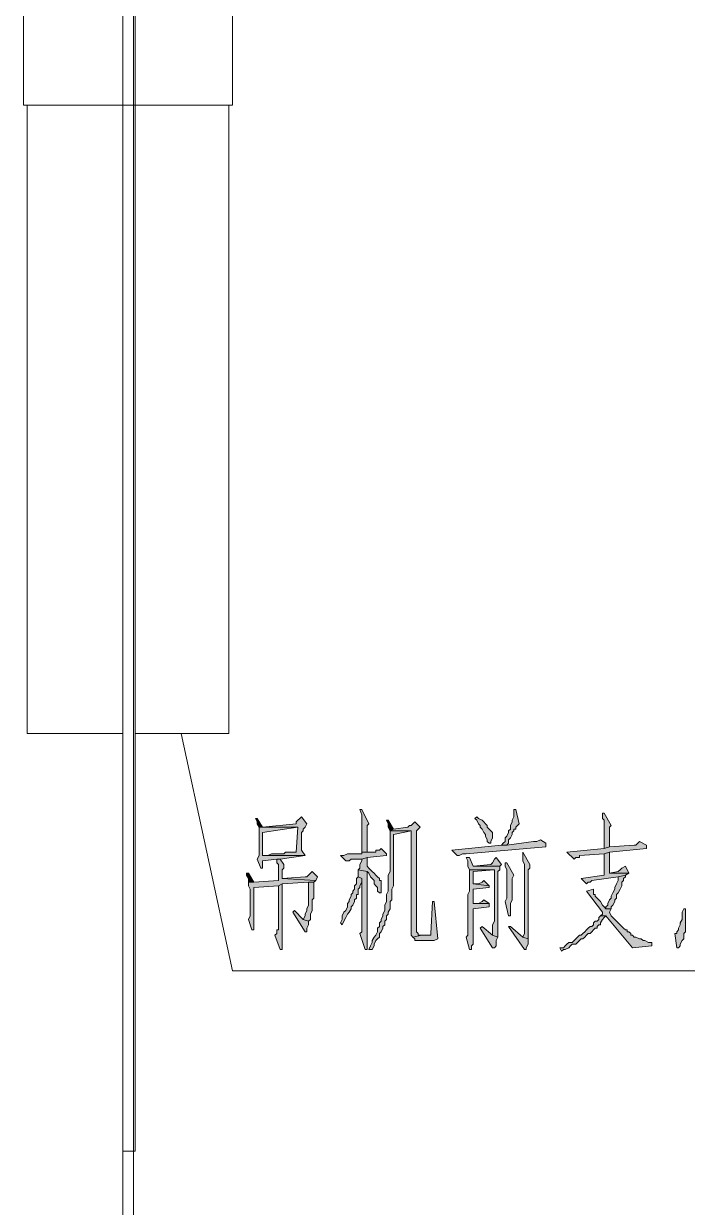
# Model space of a CAD drawing. Header units: inches. Extents: x 20 to 409, y 5 to 283.
# Drawn here: x 203.72 to 219.59, y 197.81 to 226.12 of the extents above; entities that cross this region are included whole.
import ezdxf

# ---------------------------------------------------------------- set-up
doc = ezdxf.new("R2010")
doc.units = ezdxf.units.IN
doc.header["$MEASUREMENT"] = 0
doc.layers.add('C00-00-00', color=7, linetype='Continuous')

msp = doc.modelspace()

# ---------------------------------------------------------------- hatches: boundary and pattern name
at = {"layer": 'C00-00-00'}
h = msp.add_hatch(color=0, dxfattribs=at)
h.dxf.hatch_style = 2
h.paths.add_polyline_path([(211.803, 207.324), (211.76, 207.324), (211.803, 207.197), (211.803, 206.308), (211.93, 206.308), (211.93, 206.477), (211.93, 206.562), (211.93, 206.943), (211.972, 206.985)])
h = msp.add_hatch(color=0, dxfattribs=at)
h.dxf.hatch_style = 2
h.paths.add_polyline_path([(215.486, 207.324), (215.443, 207.324), (215.443, 207.282), (215.443, 207.155), (215.401, 207.07), (215.401, 207.028), (215.359, 206.943), (215.359, 206.858), (215.316, 206.816), (215.316, 206.774), (215.274, 206.689), (215.232, 206.647), (215.232, 206.562), (215.189, 206.52), (215.147, 206.477), (215.274, 206.477), (215.316, 206.52), (215.316, 206.604), (215.359, 206.647), (215.401, 206.731), (215.401, 206.774), (215.443, 206.816), (215.443, 206.858), (215.486, 206.858), (215.486, 206.901), (215.528, 206.943), (215.57, 206.985)])
h = msp.add_hatch(color=0, dxfattribs=at)
h.dxf.hatch_style = 2
h.paths.add_polyline_path([(217.602, 207.239), (217.56, 207.239), (217.56, 207.197), (217.56, 207.112), (217.602, 207.07), (217.602, 206.393), (217.729, 206.435), (217.729, 206.901), (217.772, 206.943)])
h = msp.add_hatch(color=0, dxfattribs=at)
h.dxf.hatch_style = 2
h.paths.add_polyline_path([(209.305, 207.112), (209.263, 207.112), (209.305, 207.028), (209.305, 206.985), (209.347, 206.901), (209.432, 206.901)])
h = msp.add_hatch(color=0, dxfattribs=at)
h.dxf.hatch_style = 2
h.paths.add_polyline_path([(210.363, 207.155), (210.321, 207.112), (210.279, 207.07), (210.236, 207.028), (210.236, 206.985), (209.432, 206.901), (209.347, 206.901), (210.279, 206.901), (210.236, 206.308), (209.982, 206.308), (209.94, 206.266), (209.644, 206.266), (209.559, 206.223), (209.432, 206.223), (210.448, 206.223), (210.363, 206.35), (210.363, 206.393), (210.363, 206.774), (210.406, 206.816), (210.406, 206.858), (210.448, 206.901), (210.49, 206.985)])
h = msp.add_hatch(color=0, dxfattribs=at)
h.dxf.hatch_style = 2
h.paths.add_polyline_path([(212.438, 207.07), (212.395, 207.07), (212.438, 206.985), (212.438, 206.901), (212.48, 206.816), (212.565, 206.858)])
h = msp.add_hatch(color=0, dxfattribs=at)
h.dxf.hatch_style = 2
h.paths.add_polyline_path([(213.073, 207.028), (213.03, 206.985), (212.988, 206.943), (212.946, 206.943), (212.903, 206.901), (212.565, 206.858), (212.48, 206.816), (212.988, 206.816), (212.988, 204.403), (212.988, 204.318), (213.03, 204.276), (213.242, 204.318), (213.157, 204.318), (213.157, 204.361), (213.115, 204.403), (213.115, 205.419), (213.115, 205.546), (213.115, 206.816), (213.2, 206.901)])
h = msp.add_hatch(color=0, dxfattribs=at)
h.dxf.hatch_style = 2
h.paths.add_polyline_path([(214.554, 207.155), (214.512, 207.112), (214.554, 207.07), (214.597, 206.985), (214.639, 206.943), (214.639, 206.901), (214.681, 206.858), (214.724, 206.774), (214.766, 206.731), (214.766, 206.689), (214.808, 206.604), (214.808, 206.562), (214.851, 206.52), (214.893, 206.52), (214.893, 206.562), (214.935, 206.647), (214.935, 206.774), (214.893, 206.816), (214.851, 206.858), (214.808, 206.901), (214.808, 206.943), (214.766, 206.985), (214.724, 207.028), (214.681, 207.07), (214.597, 207.112)])
h = msp.add_hatch(color=0, dxfattribs=at)
h.dxf.hatch_style = 2
h.paths.add_polyline_path([(209.347, 206.901), (209.347, 206.223), (209.305, 206.139), (209.39, 205.927), (209.432, 205.927), (209.432, 205.969), (209.432, 206.096), (209.771, 206.139), (209.855, 206.139), (210.448, 206.223), (209.432, 206.223), (209.432, 206.308), (209.432, 206.35), (209.432, 206.774), (210.279, 206.901)])
h = msp.add_hatch(color=0, dxfattribs=at)
h.dxf.hatch_style = 2
h.paths.add_polyline_path([(212.48, 206.816), (212.48, 205.842), (212.438, 205.758), (212.438, 205.377), (212.395, 205.292), (212.395, 205.165), (212.395, 205.123), (212.353, 205.038), (212.353, 204.911), (212.311, 204.826), (212.311, 204.784), (212.268, 204.699), (212.268, 204.657), (212.226, 204.615), (212.226, 204.53), (212.184, 204.488), (212.184, 204.403), (212.141, 204.318), (212.099, 204.276), (212.057, 204.191), (212.057, 204.149), (212.014, 204.064), (211.972, 203.98), (212.057, 203.98), (212.099, 204.064), (212.099, 204.107), (212.141, 204.191), (212.184, 204.234), (212.226, 204.276), (212.226, 204.361), (212.268, 204.403), (212.311, 204.488), (212.311, 204.53), (212.353, 204.572), (212.353, 204.657), (212.395, 204.699), (212.395, 204.784), (212.438, 204.826), (212.438, 204.869), (212.48, 204.953), (212.48, 205.123), (212.522, 205.165), (212.522, 205.419), (212.565, 205.504), (212.565, 206.731), (212.988, 206.816)])
h = msp.add_hatch(color=0, dxfattribs=at)
h.dxf.hatch_style = 2
h.paths.add_polyline_path([(212.268, 206.393), (212.226, 206.35), (212.141, 206.35), (212.141, 206.308), (211.803, 206.308), (211.803, 206.266), (211.464, 206.266), (211.379, 206.223), (211.295, 206.223), (211.422, 206.096), (211.506, 206.096), (211.549, 206.139), (211.803, 206.139), (211.93, 206.181), (212.395, 206.223), (212.395, 206.266)])
h = msp.add_hatch(color=0, dxfattribs=at)
h.dxf.hatch_style = 2
h.paths.add_polyline_path([(216.078, 206.604), (215.994, 206.562), (215.909, 206.562), (215.274, 206.477), (215.147, 206.477), (213.962, 206.35), (214.089, 206.223), (214.131, 206.223), (214.216, 206.266), (214.3, 206.266), (216.205, 206.435), (216.205, 206.52)])
h = msp.add_hatch(color=0, dxfattribs=at)
h.dxf.hatch_style = 2
h.paths.add_polyline_path([(218.449, 206.562), (218.407, 206.52), (218.364, 206.477), (218.322, 206.477), (217.729, 206.435), (217.602, 206.393), (216.713, 206.308), (216.883, 206.139), (216.925, 206.181), (217.01, 206.181), (217.01, 206.223), (217.602, 206.266), (217.729, 206.308), (218.618, 206.393), (218.618, 206.477)])
h = msp.add_hatch(color=0, dxfattribs=at)
h.dxf.hatch_style = 2
h.paths.add_polyline_path([(209.855, 206.139), (209.771, 206.139), (209.771, 206.054), (209.813, 206.012), (209.813, 205.631), (209.22, 205.588), (209.093, 205.588), (209.093, 205.546), (209.093, 205.504), (209.136, 205.419), (209.136, 204.826), (209.136, 204.784), (209.093, 204.699), (209.178, 204.445), (209.22, 204.445), (209.22, 204.488), (209.22, 205.461), (209.813, 205.504), (209.898, 205.546), (210.533, 205.588), (210.66, 205.588), (210.702, 205.631), (209.898, 205.673), (209.898, 205.885), (209.94, 205.927), (209.94, 206.012)])
h = msp.add_hatch(color=0, dxfattribs=at)
h.dxf.hatch_style = 2
h.paths.add_polyline_path([(211.93, 206.181), (211.803, 206.139), (211.803, 206.096), (211.76, 206.012), (211.76, 205.927), (211.718, 205.885), (211.93, 205.842), (211.972, 205.8), (212.014, 205.715), (212.057, 205.673), (212.099, 205.631), (212.099, 205.546), (212.141, 205.504), (212.184, 205.461), (212.184, 205.377), (212.226, 205.334), (212.268, 205.334), (212.268, 205.419), (212.268, 205.631), (212.226, 205.631), (212.226, 205.673), (212.184, 205.715), (212.141, 205.758), (212.099, 205.8), (212.057, 205.842), (211.972, 205.927), (211.93, 205.969)])
h = msp.add_hatch(color=0, dxfattribs=at)
h.dxf.hatch_style = 2
h.paths.add_polyline_path([(214.385, 206.181), (214.3, 206.181), (214.343, 206.096), (214.343, 205.969), (214.385, 205.885), (214.978, 205.885), (214.978, 205.842), (214.978, 204.657), (214.935, 204.572), (214.935, 204.318), (215.062, 204.276), (215.062, 205.842), (215.105, 205.885), (215.105, 205.969), (214.47, 205.969)])
h = msp.add_hatch(color=0, dxfattribs=at)
h.dxf.hatch_style = 2
h.paths.add_polyline_path([(215.02, 206.181), (214.978, 206.139), (214.935, 206.054), (214.893, 206.012), (214.47, 205.969), (215.105, 205.969), (215.147, 206.012)])
h = msp.add_hatch(color=0, dxfattribs=at)
h.dxf.hatch_style = 2
h.paths.add_polyline_path([(215.655, 206.308), (215.655, 206.096), (215.697, 206.012), (215.697, 204.361), (215.655, 204.276), (215.782, 204.234), (215.782, 205.377), (215.782, 205.461), (215.782, 205.885), (215.824, 205.927), (215.824, 206.012)])
h = msp.add_hatch(color=0, dxfattribs=at)
h.dxf.hatch_style = 2
h.paths.add_polyline_path([(217.729, 206.308), (217.602, 206.266), (217.602, 205.758), (217.052, 205.673), (217.179, 205.546), (217.221, 205.588), (217.264, 205.588), (217.306, 205.631), (217.941, 205.715), (218.11, 205.758), (218.195, 205.8), (217.729, 205.8), (217.729, 205.927)])
h = msp.add_hatch(color=0, dxfattribs=at)
h.dxf.hatch_style = 2
h.paths.add_polyline_path([(210.617, 205.842), (210.575, 205.8), (210.533, 205.758), (210.49, 205.715), (210.448, 205.715), (209.898, 205.673), (210.702, 205.631), (210.744, 205.715)])
h = msp.add_hatch(color=0, dxfattribs=at)
h.dxf.hatch_style = 2
h.paths.add_polyline_path([(211.718, 205.885), (211.718, 205.715), (211.803, 205.673), (211.803, 204.403), (211.76, 204.361), (211.887, 203.98), (211.93, 203.98), (211.93, 205.842)])
h = msp.add_hatch(color=0, dxfattribs=at)
h.dxf.hatch_style = 2
h.paths.add_polyline_path([(214.385, 205.885), (214.385, 205.377), (214.343, 205.292), (214.343, 204.403), (214.343, 204.318), (214.3, 204.276), (214.385, 203.98), (214.427, 203.98), (214.427, 204.022), (214.427, 204.064), (214.47, 204.107), (214.47, 204.953), (214.851, 204.996), (214.851, 205.08), (214.47, 205.08), (214.47, 205.419), (214.851, 205.461), (214.851, 205.504), (214.47, 205.546), (214.47, 205.842), (214.978, 205.885)])
h = msp.add_hatch(color=0, dxfattribs=at)
h.dxf.hatch_style = 2
h.paths.add_polyline_path([(215.274, 206.054), (215.232, 206.054), (215.232, 205.969), (215.274, 205.885), (215.274, 205.207), (215.232, 205.123), (215.316, 204.784), (215.359, 204.784), (215.359, 204.826), (215.359, 205.08), (215.401, 205.165), (215.401, 205.207), (215.401, 205.25), (215.401, 205.673), (215.443, 205.758)])
h = msp.add_hatch(color=0, dxfattribs=at)
h.dxf.hatch_style = 2
h.paths.add_polyline_path([(218.11, 205.969), (218.026, 205.927), (217.983, 205.885), (217.941, 205.842), (217.729, 205.8), (218.195, 205.8)])
h = msp.add_hatch(color=0, dxfattribs=at)
h.dxf.hatch_style = 2
h.paths.add_polyline_path([(209.093, 205.8), (209.051, 205.8), (209.051, 205.758), (209.093, 205.673), (209.093, 205.588), (209.22, 205.588)])
h = msp.add_hatch(color=0, dxfattribs=at)
h.dxf.hatch_style = 2
h.paths.add_polyline_path([(209.898, 205.546), (209.813, 205.504), (209.813, 204.445), (209.771, 204.445), (209.771, 204.361), (209.728, 204.318), (209.855, 203.98), (209.898, 203.98), (209.898, 204.022), (209.898, 204.191), (209.898, 204.234)])
h = msp.add_hatch(color=0, dxfattribs=at)
h.dxf.hatch_style = 2
h.paths.add_polyline_path([(210.66, 205.588), (210.533, 205.588), (210.533, 205.546), (210.533, 205.038), (210.49, 204.953), (210.49, 204.911), (210.448, 204.826), (210.448, 204.784), (210.406, 204.699), (210.533, 204.657), (210.575, 204.699), (210.575, 204.826), (210.617, 204.911), (210.617, 205.165), (210.66, 205.207), (210.66, 205.292)])
h = msp.add_hatch(color=0, dxfattribs=at)
h.dxf.hatch_style = 2
h.paths.add_polyline_path([(211.718, 205.715), (211.676, 205.673), (211.676, 205.546), (211.633, 205.504), (211.633, 205.419), (211.591, 205.377), (211.591, 205.334), (211.549, 205.292), (211.549, 205.25), (211.506, 205.165), (211.506, 205.123), (211.464, 205.08), (211.464, 204.996), (211.422, 204.911), (211.379, 204.869), (211.337, 204.784), (211.337, 204.699), (211.295, 204.615), (211.337, 204.572), (211.379, 204.657), (211.422, 204.742), (211.464, 204.826), (211.506, 204.869), (211.549, 204.953), (211.549, 204.996), (211.591, 205.038), (211.633, 205.123), (211.633, 205.165), (211.676, 205.207), (211.676, 205.292), (211.718, 205.292), (211.718, 205.419), (211.76, 205.461), (211.76, 205.504), (211.803, 205.588), (211.803, 205.673)])
h = msp.add_hatch(color=0, dxfattribs=at)
h.dxf.hatch_style = 2
h.paths.add_polyline_path([(214.724, 205.631), (214.681, 205.588), (214.597, 205.546), (214.47, 205.546), (214.851, 205.504)])
h = msp.add_hatch(color=0, dxfattribs=at)
h.dxf.hatch_style = 2
h.paths.add_polyline_path([(218.11, 205.758), (217.941, 205.715), (217.941, 205.631), (217.899, 205.546), (217.856, 205.461), (217.856, 205.419), (217.814, 205.334), (217.772, 205.25), (217.772, 205.207), (217.729, 205.165), (217.687, 205.08), (217.687, 205.038), (217.645, 204.996), (217.645, 204.953), (217.772, 204.953), (217.772, 204.996), (217.814, 205.038), (217.856, 205.123), (217.856, 205.165), (217.899, 205.207), (217.899, 205.292), (217.941, 205.334), (217.983, 205.419), (218.026, 205.504), (218.026, 205.588), (218.068, 205.631), (218.068, 205.673), (218.11, 205.715)])
h = msp.add_hatch(color=0, dxfattribs=at)
h.dxf.hatch_style = 2
h.paths.add_polyline_path([(217.348, 205.419), (217.179, 205.377), (217.56, 204.869), (217.56, 204.826), (217.518, 204.784), (217.645, 204.784), (218.28, 204.022), (218.745, 204.064), (218.745, 204.149), (218.703, 204.149), (218.661, 204.149), (218.576, 204.191), (218.534, 204.191), (218.491, 204.234), (218.449, 204.234), (218.364, 204.276), (218.322, 204.276), (218.28, 204.318), (218.237, 204.318), (218.237, 204.361), (218.195, 204.403), (218.153, 204.403), (218.153, 204.445), (218.11, 204.445), (218.068, 204.488), (218.026, 204.53), (217.983, 204.572), (217.941, 204.615), (217.899, 204.657), (217.856, 204.699), (217.814, 204.742), (217.772, 204.784), (217.729, 204.869), (217.772, 204.953), (217.645, 204.953), (217.602, 204.996), (217.56, 205.038), (217.518, 205.123), (217.475, 205.165), (217.433, 205.207), (217.391, 205.25), (217.391, 205.292), (217.348, 205.292)])
h = msp.add_hatch(color=0, dxfattribs=at)
h.dxf.hatch_style = 2
h.paths.add_polyline_path([(213.538, 205.123), (213.496, 205.123), (213.454, 204.361), (213.454, 204.318), (213.369, 204.318), (213.242, 204.318), (213.03, 204.276), (213.073, 204.234), (213.073, 204.191), (213.157, 204.191), (213.538, 204.191), (213.623, 204.234)])
h = msp.add_hatch(color=0, dxfattribs=at)
h.dxf.hatch_style = 2
h.paths.add_polyline_path([(214.724, 205.165), (214.681, 205.123), (214.597, 205.08), (214.47, 205.08), (214.851, 205.08)])
h = msp.add_hatch(color=0, dxfattribs=at)
h.dxf.hatch_style = 2
h.paths.add_polyline_path([(210.194, 204.911), (210.152, 204.869), (210.448, 204.403), (210.49, 204.403), (210.49, 204.445), (210.49, 204.488), (210.533, 204.572), (210.533, 204.657), (210.406, 204.699)])
h = msp.add_hatch(color=0, dxfattribs=at)
h.dxf.hatch_style = 2
h.paths.add_polyline_path([(217.518, 204.784), (217.475, 204.742), (217.475, 204.699), (217.433, 204.657), (217.391, 204.657), (217.348, 204.615), (217.348, 204.572), (217.306, 204.53), (217.264, 204.53), (217.221, 204.488), (217.179, 204.445), (217.137, 204.403), (217.094, 204.361), (217.052, 204.318), (217.01, 204.318), (216.967, 204.276), (216.925, 204.234), (216.883, 204.191), (216.84, 204.149), (216.756, 204.149), (216.713, 204.107), (216.671, 204.064), (216.629, 204.022), (216.544, 204.022), (216.586, 203.937), (216.629, 203.98), (216.671, 203.98), (216.756, 204.022), (216.798, 204.064), (216.84, 204.107), (216.925, 204.107), (216.967, 204.149), (217.01, 204.191), (217.052, 204.234), (217.094, 204.234), (217.137, 204.276), (217.179, 204.318), (217.221, 204.361), (217.264, 204.361), (217.306, 204.403), (217.348, 204.445), (217.391, 204.488), (217.433, 204.488), (217.433, 204.53), (217.475, 204.572), (217.518, 204.572), (217.518, 204.615), (217.56, 204.699), (217.602, 204.742), (217.645, 204.784)])
h = msp.add_hatch(color=0, dxfattribs=at)
h.dxf.hatch_style = 2
h.paths.add_polyline_path([(219.55, 204.953), (219.507, 204.953), (219.465, 204.869), (219.465, 204.699), (219.423, 204.615), (219.423, 204.572), (219.38, 204.488), (219.38, 204.445), (219.338, 204.403), (219.338, 204.361), (219.296, 204.361), (219.338, 204.022), (219.38, 204.022), (219.423, 204.064), (219.423, 204.107), (219.465, 204.191), (219.507, 204.234), (219.507, 204.361), (219.55, 204.403), (219.55, 204.615), (219.55, 204.699)])
h = msp.add_hatch(color=0, dxfattribs=at)
h.dxf.hatch_style = 2
h.paths.add_polyline_path([(214.681, 204.53), (214.639, 204.488), (214.935, 204.022), (214.978, 204.022), (215.02, 204.064), (215.02, 204.191), (215.062, 204.276), (214.935, 204.318)])
h = msp.add_hatch(color=0, dxfattribs=at)
h.dxf.hatch_style = 2
h.paths.add_polyline_path([(215.359, 204.53), (215.316, 204.53), (215.697, 203.98), (215.74, 203.98), (215.74, 204.022), (215.782, 204.107), (215.782, 204.234), (215.655, 204.276)])

# ---------------------------------------------------------------- linework, layer by layer
at = {"layer": 'C00-00-00', "color": 0, "lineweight": 0}
for points in [[(208.712, 251.732), (208.712, 224.173)], [(203.717, 251.605), (203.717, 224.173)], [(206.088, 251.647), (206.088, 224.173)], [(206.384, 251.647), (206.384, 224.173)], [(206.088, 234.671), (206.088, 179.003)], [(206.342, 234.671), (206.342, 179.003)], [(203.717, 224.173), (208.712, 224.173)], [(206.088, 209.144), (203.802, 209.144), (203.802, 224.173)], [(206.088, 224.173), (206.088, 199.154)], [(206.384, 224.173), (206.384, 199.154)], [(206.384, 209.144), (208.628, 209.144), (208.628, 224.173)], [(232.8, 203.472), (208.712, 203.472), (207.485, 209.144)], [(206.088, 199.154), (206.384, 199.154)]]:
    msp.add_lwpolyline(points, dxfattribs=at)
for points in [[(211.803, 207.324), (211.76, 207.324), (211.803, 207.197), (211.803, 206.308), (211.93, 206.308), (211.93, 206.477), (211.93, 206.562), (211.93, 206.943), (211.972, 206.985)], [(215.486, 207.324), (215.443, 207.324), (215.443, 207.282), (215.443, 207.155), (215.401, 207.07), (215.401, 207.028), (215.359, 206.943), (215.359, 206.858), (215.316, 206.816), (215.316, 206.774), (215.274, 206.689), (215.232, 206.647), (215.232, 206.562), (215.189, 206.52), (215.147, 206.477), (215.274, 206.477), (215.316, 206.52), (215.316, 206.604), (215.359, 206.647), (215.401, 206.731), (215.401, 206.774), (215.443, 206.816), (215.443, 206.858), (215.486, 206.858), (215.486, 206.901), (215.528, 206.943), (215.57, 206.985)], [(217.602, 207.239), (217.56, 207.239), (217.56, 207.197), (217.56, 207.112), (217.602, 207.07), (217.602, 206.393), (217.729, 206.435), (217.729, 206.901), (217.772, 206.943)], [(209.305, 207.112), (209.263, 207.112), (209.305, 207.028), (209.305, 206.985), (209.347, 206.901), (209.432, 206.901)], [(210.363, 207.155), (210.321, 207.112), (210.279, 207.07), (210.236, 207.028), (210.236, 206.985), (209.432, 206.901), (209.347, 206.901), (210.279, 206.901), (210.236, 206.308), (209.982, 206.308), (209.94, 206.266), (209.644, 206.266), (209.559, 206.223), (209.432, 206.223), (210.448, 206.223), (210.363, 206.35), (210.363, 206.393), (210.363, 206.774), (210.406, 206.816), (210.406, 206.858), (210.448, 206.901), (210.49, 206.985)], [(212.438, 207.07), (212.395, 207.07), (212.438, 206.985), (212.438, 206.901), (212.48, 206.816), (212.565, 206.858)], [(213.073, 207.028), (213.03, 206.985), (212.988, 206.943), (212.946, 206.943), (212.903, 206.901), (212.565, 206.858), (212.48, 206.816), (212.988, 206.816), (212.988, 204.403), (212.988, 204.318), (213.03, 204.276), (213.242, 204.318), (213.157, 204.318), (213.157, 204.361), (213.115, 204.403), (213.115, 205.419), (213.115, 205.546), (213.115, 206.816), (213.2, 206.901)], [(214.554, 207.155), (214.512, 207.112), (214.554, 207.07), (214.597, 206.985), (214.639, 206.943), (214.639, 206.901), (214.681, 206.858), (214.724, 206.774), (214.766, 206.731), (214.766, 206.689), (214.808, 206.604), (214.808, 206.562), (214.851, 206.52), (214.893, 206.52), (214.893, 206.562), (214.935, 206.647), (214.935, 206.774), (214.893, 206.816), (214.851, 206.858), (214.808, 206.901), (214.808, 206.943), (214.766, 206.985), (214.724, 207.028), (214.681, 207.07), (214.597, 207.112)], [(209.347, 206.901), (209.347, 206.223), (209.305, 206.139), (209.39, 205.927), (209.432, 205.927), (209.432, 205.969), (209.432, 206.096), (209.771, 206.139), (209.855, 206.139), (210.448, 206.223), (209.432, 206.223), (209.432, 206.308), (209.432, 206.35), (209.432, 206.774), (210.279, 206.901)], [(212.48, 206.816), (212.48, 205.842), (212.438, 205.758), (212.438, 205.377), (212.395, 205.292), (212.395, 205.165), (212.395, 205.123), (212.353, 205.038), (212.353, 204.911), (212.311, 204.826), (212.311, 204.784), (212.268, 204.699), (212.268, 204.657), (212.226, 204.615), (212.226, 204.53), (212.184, 204.488), (212.184, 204.403), (212.141, 204.318), (212.099, 204.276), (212.057, 204.191), (212.057, 204.149), (212.014, 204.064), (211.972, 203.98), (212.057, 203.98), (212.099, 204.064), (212.099, 204.107), (212.141, 204.191), (212.184, 204.234), (212.226, 204.276), (212.226, 204.361), (212.268, 204.403), (212.311, 204.488), (212.311, 204.53), (212.353, 204.572), (212.353, 204.657), (212.395, 204.699), (212.395, 204.784), (212.438, 204.826), (212.438, 204.869), (212.48, 204.953), (212.48, 205.123), (212.522, 205.165), (212.522, 205.419), (212.565, 205.504), (212.565, 206.731), (212.988, 206.816)], [(212.268, 206.393), (212.226, 206.35), (212.141, 206.35), (212.141, 206.308), (211.803, 206.308), (211.803, 206.266), (211.464, 206.266), (211.379, 206.223), (211.295, 206.223), (211.422, 206.096), (211.506, 206.096), (211.549, 206.139), (211.803, 206.139), (211.93, 206.181), (212.395, 206.223), (212.395, 206.266)], [(216.078, 206.604), (215.994, 206.562), (215.909, 206.562), (215.274, 206.477), (215.147, 206.477), (213.962, 206.35), (214.089, 206.223), (214.131, 206.223), (214.216, 206.266), (214.3, 206.266), (216.205, 206.435), (216.205, 206.52)], [(218.449, 206.562), (218.407, 206.52), (218.364, 206.477), (218.322, 206.477), (217.729, 206.435), (217.602, 206.393), (216.713, 206.308), (216.883, 206.139), (216.925, 206.181), (217.01, 206.181), (217.01, 206.223), (217.602, 206.266), (217.729, 206.308), (218.618, 206.393), (218.618, 206.477)], [(209.855, 206.139), (209.771, 206.139), (209.771, 206.054), (209.813, 206.012), (209.813, 205.631), (209.22, 205.588), (209.093, 205.588), (209.093, 205.546), (209.093, 205.504), (209.136, 205.419), (209.136, 204.826), (209.136, 204.784), (209.093, 204.699), (209.178, 204.445), (209.22, 204.445), (209.22, 204.488), (209.22, 205.461), (209.813, 205.504), (209.898, 205.546), (210.533, 205.588), (210.66, 205.588), (210.702, 205.631), (209.898, 205.673), (209.898, 205.885), (209.94, 205.927), (209.94, 206.012)], [(211.93, 206.181), (211.803, 206.139), (211.803, 206.096), (211.76, 206.012), (211.76, 205.927), (211.718, 205.885), (211.93, 205.842), (211.972, 205.8), (212.014, 205.715), (212.057, 205.673), (212.099, 205.631), (212.099, 205.546), (212.141, 205.504), (212.184, 205.461), (212.184, 205.377), (212.226, 205.334), (212.268, 205.334), (212.268, 205.419), (212.268, 205.631), (212.226, 205.631), (212.226, 205.673), (212.184, 205.715), (212.141, 205.758), (212.099, 205.8), (212.057, 205.842), (211.972, 205.927), (211.93, 205.969)], [(214.385, 206.181), (214.3, 206.181), (214.343, 206.096), (214.343, 205.969), (214.385, 205.885), (214.978, 205.885), (214.978, 205.842), (214.978, 204.657), (214.935, 204.572), (214.935, 204.318), (215.062, 204.276), (215.062, 205.842), (215.105, 205.885), (215.105, 205.969), (214.47, 205.969)], [(215.02, 206.181), (214.978, 206.139), (214.935, 206.054), (214.893, 206.012), (214.47, 205.969), (215.105, 205.969), (215.147, 206.012)], [(215.655, 206.308), (215.655, 206.096), (215.697, 206.012), (215.697, 204.361), (215.655, 204.276), (215.782, 204.234), (215.782, 205.377), (215.782, 205.461), (215.782, 205.885), (215.824, 205.927), (215.824, 206.012)], [(217.729, 206.308), (217.602, 206.266), (217.602, 205.758), (217.052, 205.673), (217.179, 205.546), (217.221, 205.588), (217.264, 205.588), (217.306, 205.631), (217.941, 205.715), (218.11, 205.758), (218.195, 205.8), (217.729, 205.8), (217.729, 205.927)], [(210.617, 205.842), (210.575, 205.8), (210.533, 205.758), (210.49, 205.715), (210.448, 205.715), (209.898, 205.673), (210.702, 205.631), (210.744, 205.715)], [(211.718, 205.885), (211.718, 205.715), (211.803, 205.673), (211.803, 204.403), (211.76, 204.361), (211.887, 203.98), (211.93, 203.98), (211.93, 205.842)], [(214.385, 205.885), (214.385, 205.377), (214.343, 205.292), (214.343, 204.403), (214.343, 204.318), (214.3, 204.276), (214.385, 203.98), (214.427, 203.98), (214.427, 204.022), (214.427, 204.064), (214.47, 204.107), (214.47, 204.953), (214.851, 204.996), (214.851, 205.08), (214.47, 205.08), (214.47, 205.419), (214.851, 205.461), (214.851, 205.504), (214.47, 205.546), (214.47, 205.842), (214.978, 205.885)], [(215.274, 206.054), (215.232, 206.054), (215.232, 205.969), (215.274, 205.885), (215.274, 205.207), (215.232, 205.123), (215.316, 204.784), (215.359, 204.784), (215.359, 204.826), (215.359, 205.08), (215.401, 205.165), (215.401, 205.207), (215.401, 205.25), (215.401, 205.673), (215.443, 205.758)], [(218.11, 205.969), (218.026, 205.927), (217.983, 205.885), (217.941, 205.842), (217.729, 205.8), (218.195, 205.8)], [(209.093, 205.8), (209.051, 205.8), (209.051, 205.758), (209.093, 205.673), (209.093, 205.588), (209.22, 205.588)], [(209.898, 205.546), (209.813, 205.504), (209.813, 204.445), (209.771, 204.445), (209.771, 204.361), (209.728, 204.318), (209.855, 203.98), (209.898, 203.98), (209.898, 204.022), (209.898, 204.191), (209.898, 204.234)], [(210.66, 205.588), (210.533, 205.588), (210.533, 205.546), (210.533, 205.038), (210.49, 204.953), (210.49, 204.911), (210.448, 204.826), (210.448, 204.784), (210.406, 204.699), (210.533, 204.657), (210.575, 204.699), (210.575, 204.826), (210.617, 204.911), (210.617, 205.165), (210.66, 205.207), (210.66, 205.292)], [(211.718, 205.715), (211.676, 205.673), (211.676, 205.546), (211.633, 205.504), (211.633, 205.419), (211.591, 205.377), (211.591, 205.334), (211.549, 205.292), (211.549, 205.25), (211.506, 205.165), (211.506, 205.123), (211.464, 205.08), (211.464, 204.996), (211.422, 204.911), (211.379, 204.869), (211.337, 204.784), (211.337, 204.699), (211.295, 204.615), (211.337, 204.572), (211.379, 204.657), (211.422, 204.742), (211.464, 204.826), (211.506, 204.869), (211.549, 204.953), (211.549, 204.996), (211.591, 205.038), (211.633, 205.123), (211.633, 205.165), (211.676, 205.207), (211.676, 205.292), (211.718, 205.292), (211.718, 205.419), (211.76, 205.461), (211.76, 205.504), (211.803, 205.588), (211.803, 205.673)], [(214.724, 205.631), (214.681, 205.588), (214.597, 205.546), (214.47, 205.546), (214.851, 205.504)], [(218.11, 205.758), (217.941, 205.715), (217.941, 205.631), (217.899, 205.546), (217.856, 205.461), (217.856, 205.419), (217.814, 205.334), (217.772, 205.25), (217.772, 205.207), (217.729, 205.165), (217.687, 205.08), (217.687, 205.038), (217.645, 204.996), (217.645, 204.953), (217.772, 204.953), (217.772, 204.996), (217.814, 205.038), (217.856, 205.123), (217.856, 205.165), (217.899, 205.207), (217.899, 205.292), (217.941, 205.334), (217.983, 205.419), (218.026, 205.504), (218.026, 205.588), (218.068, 205.631), (218.068, 205.673), (218.11, 205.715)], [(217.348, 205.419), (217.179, 205.377), (217.56, 204.869), (217.56, 204.826), (217.518, 204.784), (217.645, 204.784), (218.28, 204.022), (218.745, 204.064), (218.745, 204.149), (218.703, 204.149), (218.661, 204.149), (218.576, 204.191), (218.534, 204.191), (218.491, 204.234), (218.449, 204.234), (218.364, 204.276), (218.322, 204.276), (218.28, 204.318), (218.237, 204.318), (218.237, 204.361), (218.195, 204.403), (218.153, 204.403), (218.153, 204.445), (218.11, 204.445), (218.068, 204.488), (218.026, 204.53), (217.983, 204.572), (217.941, 204.615), (217.899, 204.657), (217.856, 204.699), (217.814, 204.742), (217.772, 204.784), (217.729, 204.869), (217.772, 204.953), (217.645, 204.953), (217.602, 204.996), (217.56, 205.038), (217.518, 205.123), (217.475, 205.165), (217.433, 205.207), (217.391, 205.25), (217.391, 205.292), (217.348, 205.292)], [(213.538, 205.123), (213.496, 205.123), (213.454, 204.361), (213.454, 204.318), (213.369, 204.318), (213.242, 204.318), (213.03, 204.276), (213.073, 204.234), (213.073, 204.191), (213.157, 204.191), (213.538, 204.191), (213.623, 204.234)], [(214.724, 205.165), (214.681, 205.123), (214.597, 205.08), (214.47, 205.08), (214.851, 205.08)], [(210.194, 204.911), (210.152, 204.869), (210.448, 204.403), (210.49, 204.403), (210.49, 204.445), (210.49, 204.488), (210.533, 204.572), (210.533, 204.657), (210.406, 204.699)], [(217.518, 204.784), (217.475, 204.742), (217.475, 204.699), (217.433, 204.657), (217.391, 204.657), (217.348, 204.615), (217.348, 204.572), (217.306, 204.53), (217.264, 204.53), (217.221, 204.488), (217.179, 204.445), (217.137, 204.403), (217.094, 204.361), (217.052, 204.318), (217.01, 204.318), (216.967, 204.276), (216.925, 204.234), (216.883, 204.191), (216.84, 204.149), (216.756, 204.149), (216.713, 204.107), (216.671, 204.064), (216.629, 204.022), (216.544, 204.022), (216.586, 203.937), (216.629, 203.98), (216.671, 203.98), (216.756, 204.022), (216.798, 204.064), (216.84, 204.107), (216.925, 204.107), (216.967, 204.149), (217.01, 204.191), (217.052, 204.234), (217.094, 204.234), (217.137, 204.276), (217.179, 204.318), (217.221, 204.361), (217.264, 204.361), (217.306, 204.403), (217.348, 204.445), (217.391, 204.488), (217.433, 204.488), (217.433, 204.53), (217.475, 204.572), (217.518, 204.572), (217.518, 204.615), (217.56, 204.699), (217.602, 204.742), (217.645, 204.784)], [(219.55, 204.953), (219.507, 204.953), (219.465, 204.869), (219.465, 204.699), (219.423, 204.615), (219.423, 204.572), (219.38, 204.488), (219.38, 204.445), (219.338, 204.403), (219.338, 204.361), (219.296, 204.361), (219.338, 204.022), (219.38, 204.022), (219.423, 204.064), (219.423, 204.107), (219.465, 204.191), (219.507, 204.234), (219.507, 204.361), (219.55, 204.403), (219.55, 204.615), (219.55, 204.699)], [(214.681, 204.53), (214.639, 204.488), (214.935, 204.022), (214.978, 204.022), (215.02, 204.064), (215.02, 204.191), (215.062, 204.276), (214.935, 204.318)], [(215.359, 204.53), (215.316, 204.53), (215.697, 203.98), (215.74, 203.98), (215.74, 204.022), (215.782, 204.107), (215.782, 204.234), (215.655, 204.276)]]:
    msp.add_lwpolyline(points, close=True, dxfattribs=at)

doc.saveas('drawing.dxf')
